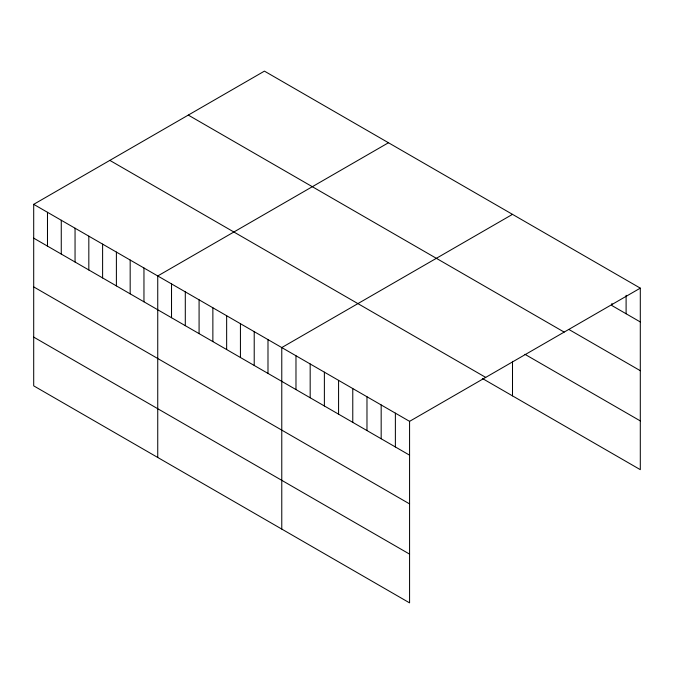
<?xml version="1.0" encoding="UTF-8"?>
<svg xmlns="http://www.w3.org/2000/svg" width="674" height="674" viewBox="0 0 674 674"><rect width="100%" height="100%" fill="white"/><g stroke="black" fill="none" stroke-linecap="round" stroke-linejoin="round"><path stroke-width="1.01" d="M33.7 204.34L409.573 421.351L409.573 602.868L33.7 385.857L33.7 204.34L264.427 71.132L640.3 288.143L640.3 469.66L482.357 378.468M388.468 142.745L157.741 275.961L157.741 457.469M512.501 214.357L281.774 347.573L281.774 529.082M409.573 421.351L640.3 288.143M640.3 321.953L611.899 305.558L611.899 303.502M569.303 329.704L640.3 370.692M188.29 115.094L564.163 332.105M524.928 354.305L640.3 420.913M109.837 160.387L485.71 377.398M33.7 238.149L409.573 455.161M33.7 286.897L409.573 503.899M33.7 337.11L409.573 554.121M626.104 295.313L626.104 313.755M512.501 361.348L512.501 395.874M395.377 413.154L395.377 446.963M381.172 404.956L381.172 438.766M366.976 396.759L366.976 430.568M352.772 388.561L352.772 422.362M338.575 380.363L338.575 414.165M324.379 372.166L324.379 405.967M310.175 363.968L310.175 397.77M295.979 355.771L295.979 389.572M267.991 339.612L267.991 373.421M254.216 331.659L254.216 365.46M240.433 323.697L240.433 357.506M226.649 315.744L226.649 349.545M212.866 307.782L212.866 341.592M199.083 299.829L199.083 333.63M185.299 291.867L185.299 325.677M171.525 283.914L171.525 317.724M143.958 267.999L143.958 301.809M130.175 260.046L130.175 293.847M116.391 252.084L116.391 285.894M102.608 244.131L102.608 277.932M88.825 236.17L88.825 269.979M75.05 228.216L75.05 262.017M61.267 220.255L61.267 254.064M47.483 212.302L47.483 246.103"/></g></svg>
